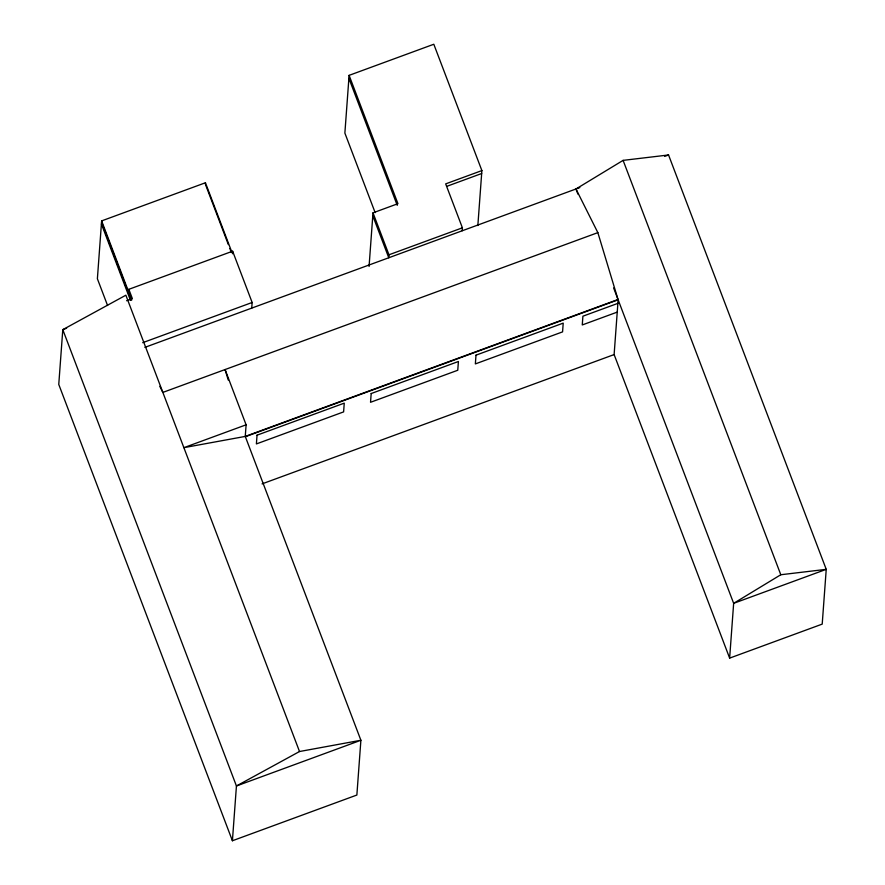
<?xml version="1.0" encoding="UTF-8"?>
<svg xmlns="http://www.w3.org/2000/svg" width="885" height="885" viewBox="0 0 885 885"><rect width="100%" height="100%" fill="white"/><g stroke="black" fill="none" stroke-linecap="round" stroke-linejoin="round"><path stroke-width="1.33" d="M231.461 251.163L205.431 182.764L101.631 220.896L97.383 278.753L107.572 305.513M128.646 291.873L128.834 289.318L232.633 251.196L252.148 302.482L251.738 308.113M205.331 184.091L205.431 182.764M232.445 253.752L232.633 251.196M228.241 380.041L225.078 369.554L246.107 424.811L245.256 436.416L360.892 740.258L356.865 795.04L232.412 840.75L58.764 384.433L62.791 329.662L125.858 295.203L299.517 751.52L360.892 740.258L236.439 785.98L232.412 840.75M477.845 225.564L481.882 170.584L433.805 44.25L349.11 75.358L344.873 133.082L375.151 212.643M369.067 266.462L373.005 212.843L397.94 203.683L349.11 75.358M373.005 212.843L388.969 254.791L388.78 257.778L372.795 215.796M462.18 230.775L462.401 227.821L445.675 183.881L481.882 170.584M577.927 194.114L575.969 188.981L623.106 160.373L668.551 154.975L826.236 569.343L822.209 624.113L729.638 658.119L614.124 354.575L618.139 299.794L245.377 436.714M729.638 658.119L733.654 603.338L613.626 287.935M780.802 574.741L733.654 603.338L826.236 569.343L780.802 574.741L623.106 160.373M299.517 751.52L236.439 785.98L62.791 329.662L66.629 328.247M126.588 300.734L132.374 298.61L128.834 289.318M446.759 186.348L481.661 173.526M142.695 342.683L252.148 302.482M388.969 254.791L462.401 227.821M144.852 347.374L579.83 187.565M664.69 156.391L668.551 154.975M246.107 424.811L183.881 447.666L245.256 436.416L618.029 299.495L597.851 232.633L162.851 392.409L159.82 386.347M617.885 303.356L582.905 316.199L582.264 324.95L617.243 312.106M262.06 483.885L614.124 354.575M575.969 188.981L597.851 232.633M348.889 78.3L397.243 205.353M205.818 185.385L228.352 244.592M229.823 248.453L231.295 252.314M101.631 220.896L131.743 300.004M101.543 222.223L131.113 299.949M101.41 223.982L130.504 300.435M257.037 435.177L256.396 443.927L343.612 411.89L344.254 403.14L257.037 435.177M371.18 393.537L370.538 402.288L457.766 370.251L458.408 361.5L371.18 393.537M475.997 355.162L475.356 363.912L562.572 331.875L563.214 323.125L475.997 355.162"/></g></svg>
